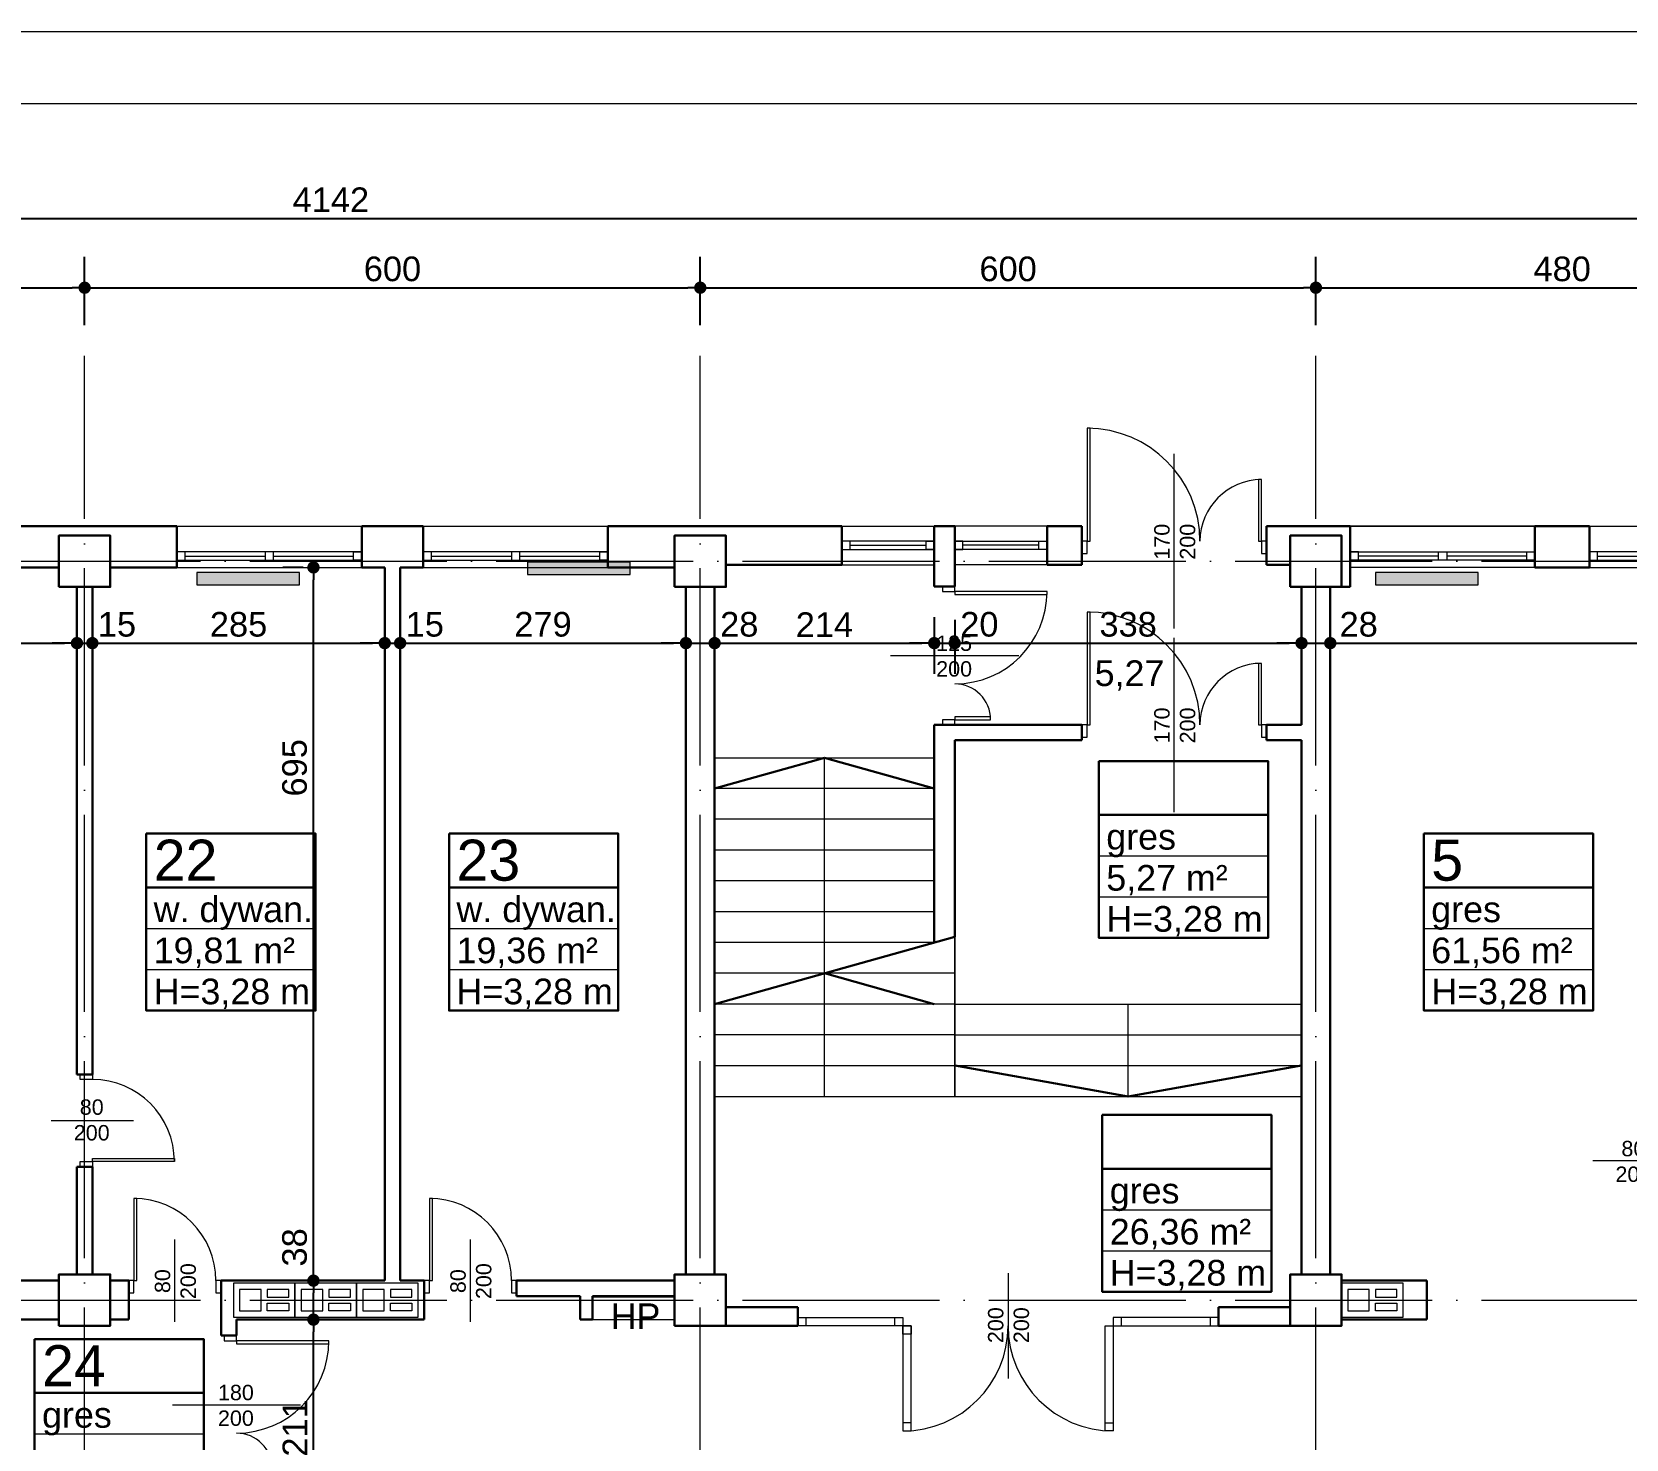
# Model space of a CAD drawing. Header units: millimetres. Extents: x 54 to 8480, y -22812 to 17434.
# Drawn here: x 3381 to 4935, y -10997 to -9626 of the extents above; entities that cross this region are included whole.
import ezdxf

# ---------------------------------------------------------------- set-up
doc = ezdxf.new("R2010")
doc.units = ezdxf.units.MM
doc.linetypes.add('ACAD_ISO04W100', pattern=[30, 24, -3, 0, -3])
doc.layers.add('grzejniki', color=104, linetype='Continuous')
doc.layers.add('TABELKI PO UWAGACH', color=5, linetype='Continuous')
for name, color, linetype, lineweight in [('osie', 132, 'ACAD_ISO04W100', 0), ('PLATFORMA', 7, 'Continuous', 0), ('STOLARKA', 97, 'Continuous', 0), ('tabelki', 151, 'Continuous', 0), ('wymiary', 150, 'Continuous', 0)]:
    doc.layers.add(name, color=color, linetype=linetype, lineweight=lineweight)
doc.styles.get("Standard").update_dxf_attribs({"font": 'arial.ttf'})
doc.dimstyles.new('ISO-25', dxfattribs={"dimtxt": 24, "dimasz": 12, "dimexe": 30, "dimexo": 30, "dimgap": 6, "dimtad": 1, "dimdec": 0, "dimtxsty": 'Standard', "dimblk": 'DOT', "dimcen": 2.5, "dimadec": 0, "dimazin": 0, "dimtfac": 1, "dimtdec": 0, "dimtmove": 0, "dimatfit": 3, "dimldrblk": 'DOT', "dimfxl": 1, "dimarcsym": 0})

# ---------------------------------------------------------------- blocks, each defined once
blk = doc.blocks.new('A$C13771EA7')
at = {"color": 132, "linetype": 'ACAD_ISO04W100', "lineweight": 0, "ltscale": 8}
for p, q in [((1831, -2874), (1831, 166)), ((2431, -2874), (2431, 166)), ((3031, -2874), (3031, 166)), ((-169, -34), (4311, -34)), ((-169, -754), (4311, -754))]:
    blk.add_line(p, q, dxfattribs=at)
blk = doc.blocks.new('A$C2E9546C1')
at = {"layer": 'STOLARKA', "color": 7, "lineweight": 0}
for p, q in [((0, 0), (180, 0)), ((8, -29), (86, -29)), ((94, -29), (172, -29)), ((0, -40), (180, -40))]:
    blk.add_line(p, q, dxfattribs=at)
for points in [[(0, -33), (180, -33), (180, -25), (0, -25)], [(0, -33), (8, -33), (8, -25), (0, -25)], [(86, -33), (94, -33), (94, -25), (86, -25)], [(180, -33), (172, -33), (172, -25), (180, -25)]]:
    blk.add_lwpolyline(points, close=True, dxfattribs=at)
blk = doc.blocks.new('A$C4A7D7A23')
at = {"layer": 'STOLARKA', "lineweight": 0}
blk.add_line((-67.5, 62.5), (-67.5, -62.5), dxfattribs=at)
for points in [[(-130, 12), (-135, 12), (-135, 0), (-130, 0)], [(-127, 0), (-130, 0), (-130, -35), (-127, -35)], [(-5, 0), (-8, 0), (-8, -90), (-5, -90)], [(0, 12), (-5, 12), (-5, 0), (0, 0)]]:
    blk.add_lwpolyline(points, close=True, dxfattribs=at)
for centre, radius, start, end in [((-130, 0), 35, 270, 0), ((-5, 0), 90, 180, 270)]:
    blk.add_arc(centre, radius, start, end, dxfattribs=at)
blk = doc.blocks.new('A$C20DA20AD')
at = {"layer": 'STOLARKA', "lineweight": 0}
blk.add_line((45, -40), (45, 40), dxfattribs=at)
for points in [[(5, 0), (8, 0), (8, 80), (5, 80)], [(0, -12), (5, -12), (5, 0), (0, 0)], [(85, -12), (90, -12), (90, 0), (85, 0)]]:
    blk.add_lwpolyline(points, close=True, dxfattribs=at)
blk.add_arc((5, 0), 80, 0, 90, dxfattribs=at)
at = {"layer": 'STOLARKA', "lineweight": 0, "insert": (25.4, -37.7), "char_height": 15, "width": 74.399, "attachment_point": 1, "rotation": 90}
blk.add_mtext('\\pxqc;80\\P200', dxfattribs=at)
blk = doc.blocks.new('A$C1D836454')
at = {"color": 82, "lineweight": 0}
for points in [[(0, -16.5), (60, -16.5), (60, 16.5), (0, 16.5)], [(6, -10.5), (27, -10.5), (27, 10.5), (6, 10.5)], [(33, 3), (54, 3), (54, 10.5), (33, 10.5)], [(33, -3), (54, -3), (54, -10.5), (33, -10.5)]]:
    blk.add_lwpolyline(points, close=True, dxfattribs=at)
blk = doc.blocks.new('_Dot')
at = {"color": 0, "linetype": 'ByBlock', "lineweight": -2}
blk.add_line((-0.5, 0), (-1, 0), dxfattribs=at)
at = {"color": 0, "linetype": 'ByBlock', "lineweight": 0, "const_width": 0.5}
blk.add_lwpolyline([(-0.25, 0, 1), (0.25, 0, 1)], format="xyb", close=True, dxfattribs=at)
blk = doc.blocks.new('*D199')
at = {"layer": 'Defpoints', "color": 0, "linetype": 'Continuous', "lineweight": 0}
for p in [(3432.6, -9874.8), (2832.6, -9941.3), (3432.6, -9941.3)]:
    blk.add_point(p, dxfattribs=at)
at = {"layer": 'wymiary', "color": 0, "linetype": 'Continuous', "lineweight": -2}
for p, q in [((2832.6, -9911.3), (2832.6, -9844.8)), ((3432.6, -9911.3), (3432.6, -9844.8)), ((2844.6, -9874.8), (3420.6, -9874.8))]:
    blk.add_line(p, q, dxfattribs=at)
at = {"layer": 'wymiary', "color": 0, "linetype": 'Continuous', "lineweight": -2, "xscale": 12, "yscale": 12, "zscale": 12, "rotation": 180}
blk.add_blockref('_Dot', (2832.6, -9874.8), dxfattribs=at)
at = {"layer": 'wymiary', "color": 0, "linetype": 'Continuous', "lineweight": -2, "xscale": 12, "yscale": 12, "zscale": 12}
blk.add_blockref('_Dot', (3432.6, -9874.8), dxfattribs=at)
at = {"layer": 'wymiary', "color": 0, "linetype": 'Continuous', "lineweight": 0, "insert": (3132.6, -9856.6), "char_height": 24, "attachment_point": 5}
blk.add_mtext('600', dxfattribs=at)
blk = doc.blocks.new('*D200')
at = {"layer": 'Defpoints', "color": 0, "linetype": 'Continuous', "lineweight": 0}
for p in [(4032.6, -9874.8), (3432.6, -9941.3), (4032.6, -9941.3)]:
    blk.add_point(p, dxfattribs=at)
at = {"layer": 'wymiary', "color": 0, "linetype": 'Continuous', "lineweight": -2}
for p, q in [((3432.6, -9911.3), (3432.6, -9844.8)), ((4032.6, -9911.3), (4032.6, -9844.8)), ((3444.6, -9874.8), (4020.6, -9874.8))]:
    blk.add_line(p, q, dxfattribs=at)
at = {"layer": 'wymiary', "color": 0, "linetype": 'Continuous', "lineweight": -2, "xscale": 12, "yscale": 12, "zscale": 12, "rotation": 180}
blk.add_blockref('_Dot', (3432.6, -9874.8), dxfattribs=at)
at = {"layer": 'wymiary', "color": 0, "linetype": 'Continuous', "lineweight": -2, "xscale": 12, "yscale": 12, "zscale": 12}
blk.add_blockref('_Dot', (4032.6, -9874.8), dxfattribs=at)
at = {"layer": 'wymiary', "color": 0, "linetype": 'Continuous', "lineweight": 0, "insert": (3732.6, -9856.6), "char_height": 24, "attachment_point": 5}
blk.add_mtext('600', dxfattribs=at)
blk = doc.blocks.new('*D201')
at = {"layer": 'Defpoints', "color": 0, "linetype": 'Continuous', "lineweight": 0}
for p in [(4632.6, -9874.8), (4032.6, -9941.3), (4632.6, -9941.3)]:
    blk.add_point(p, dxfattribs=at)
at = {"layer": 'wymiary', "color": 0, "linetype": 'Continuous', "lineweight": -2}
for p, q in [((4032.6, -9911.3), (4032.6, -9844.8)), ((4632.6, -9911.3), (4632.6, -9844.8)), ((4044.6, -9874.8), (4620.6, -9874.8))]:
    blk.add_line(p, q, dxfattribs=at)
at = {"layer": 'wymiary', "color": 0, "linetype": 'Continuous', "lineweight": -2, "xscale": 12, "yscale": 12, "zscale": 12, "rotation": 180}
blk.add_blockref('_Dot', (4032.6, -9874.8), dxfattribs=at)
at = {"layer": 'wymiary', "color": 0, "linetype": 'Continuous', "lineweight": -2, "xscale": 12, "yscale": 12, "zscale": 12}
blk.add_blockref('_Dot', (4632.6, -9874.8), dxfattribs=at)
at = {"layer": 'wymiary', "color": 0, "linetype": 'Continuous', "lineweight": 0, "insert": (4332.6, -9856.6), "char_height": 24, "attachment_point": 5}
blk.add_mtext('600', dxfattribs=at)
blk = doc.blocks.new('*D202')
at = {"layer": 'Defpoints', "color": 0, "linetype": 'Continuous', "lineweight": 0}
for p in [(5112.6, -9874.8), (4632.6, -9941.3), (5112.6, -9941.3)]:
    blk.add_point(p, dxfattribs=at)
at = {"layer": 'wymiary', "color": 0, "linetype": 'Continuous', "lineweight": -2}
for p, q in [((4632.6, -9911.3), (4632.6, -9844.8)), ((5112.6, -9911.3), (5112.6, -9844.8)), ((4644.6, -9874.8), (5100.6, -9874.8))]:
    blk.add_line(p, q, dxfattribs=at)
at = {"layer": 'wymiary', "color": 0, "linetype": 'Continuous', "lineweight": -2, "xscale": 12, "yscale": 12, "zscale": 12, "rotation": 180}
blk.add_blockref('_Dot', (4632.6, -9874.8), dxfattribs=at)
at = {"layer": 'wymiary', "color": 0, "linetype": 'Continuous', "lineweight": -2, "xscale": 12, "yscale": 12, "zscale": 12}
blk.add_blockref('_Dot', (5112.6, -9874.8), dxfattribs=at)
at = {"layer": 'wymiary', "color": 0, "linetype": 'Continuous', "lineweight": 0, "insert": (4872.6, -9856.6), "char_height": 24, "attachment_point": 5}
blk.add_mtext('480', dxfattribs=at)
blk = doc.blocks.new('*D195')
at = {"layer": 'Defpoints', "color": 0, "linetype": 'Continuous', "lineweight": 0}
for p in [(5743.6, -9807.2), (1601.6, -10107.3), (5743.6, -10107.3)]:
    blk.add_point(p, dxfattribs=at)
at = {"layer": 'wymiary', "color": 0, "linetype": 'Continuous', "lineweight": -2}
for p, q in [((1601.6, -10077.3), (1601.6, -9777.2)), ((5743.6, -10077.3), (5743.6, -9777.2)), ((1613.6, -9807.2), (5731.6, -9807.2))]:
    blk.add_line(p, q, dxfattribs=at)
at = {"layer": 'wymiary', "color": 0, "linetype": 'Continuous', "lineweight": -2, "xscale": 12, "yscale": 12, "zscale": 12, "rotation": 180}
blk.add_blockref('_Dot', (1601.6, -9807.2), dxfattribs=at)
at = {"layer": 'wymiary', "color": 0, "linetype": 'Continuous', "lineweight": -2, "xscale": 12, "yscale": 12, "zscale": 12}
blk.add_blockref('_Dot', (5743.6, -9807.2), dxfattribs=at)
at = {"layer": 'wymiary', "color": 0, "linetype": 'Continuous', "lineweight": 0, "insert": (3672.6, -9789.1), "char_height": 24, "attachment_point": 5}
blk.add_mtext('4142', dxfattribs=at)
blk = doc.blocks.new('*D367')
at = {"layer": 'Defpoints', "color": 0, "linetype": 'Continuous', "lineweight": 0}
for p in [(3140.1, -10221.1), (3425.1, -10221.1), (3425.1, -10221.1)]:
    blk.add_point(p, dxfattribs=at)
at = {"layer": 'wymiary', "color": 0, "linetype": 'Continuous', "lineweight": -2}
blk.add_line((3152.1, -10221.1), (3413.1, -10221.1), dxfattribs=at)
at = {"layer": 'wymiary', "color": 0, "linetype": 'Continuous', "lineweight": -2, "xscale": 12, "yscale": 12, "zscale": 12, "rotation": 180}
blk.add_blockref('_Dot', (3140.1, -10221.1), dxfattribs=at)
at = {"layer": 'wymiary', "color": 0, "linetype": 'Continuous', "lineweight": -2, "xscale": 12, "yscale": 12, "zscale": 12}
blk.add_blockref('_Dot', (3425.1, -10221.1), dxfattribs=at)
at = {"layer": 'wymiary', "color": 0, "linetype": 'Continuous', "lineweight": 0, "insert": (3282.6, -10202.9), "char_height": 24, "attachment_point": 5}
blk.add_mtext('285', dxfattribs=at)
blk = doc.blocks.new('*D368')
at = {"layer": 'Defpoints', "color": 0, "linetype": 'Continuous', "lineweight": 0}
for p in [(3425.1, -10221.1), (3440.1, -10221.1), (3440.1, -10221.1)]:
    blk.add_point(p, dxfattribs=at)
at = {"layer": 'wymiary', "color": 0, "linetype": 'Continuous', "lineweight": -2}
for p, q in [((3413.1, -10221.1), (3401.1, -10221.1)), ((3425.1, -10221.1), (3440.1, -10221.1)), ((3452.1, -10221.1), (3464.1, -10221.1))]:
    blk.add_line(p, q, dxfattribs=at)
at = {"layer": 'wymiary', "color": 0, "linetype": 'Continuous', "lineweight": -2, "xscale": 12, "yscale": 12, "zscale": 12}
blk.add_blockref('_Dot', (3425.1, -10221.1), dxfattribs=at)
at = {"layer": 'wymiary', "color": 0, "linetype": 'Continuous', "lineweight": -2, "xscale": 12, "yscale": 12, "zscale": 12, "rotation": 180}
blk.add_blockref('_Dot', (3440.1, -10221.1), dxfattribs=at)
at = {"layer": 'wymiary', "color": 0, "linetype": 'Continuous', "lineweight": 0, "insert": (3464.1, -10202.9), "char_height": 24, "attachment_point": 5}
blk.add_mtext('15', dxfattribs=at)
blk = doc.blocks.new('*D369')
at = {"layer": 'Defpoints', "color": 0, "linetype": 'Continuous', "lineweight": 0}
for p in [(3440.1, -10221.1), (3725.1, -10221.1), (3725.1, -10221.1)]:
    blk.add_point(p, dxfattribs=at)
at = {"layer": 'wymiary', "color": 0, "linetype": 'Continuous', "lineweight": -2}
blk.add_line((3452.1, -10221.1), (3713.1, -10221.1), dxfattribs=at)
at = {"layer": 'wymiary', "color": 0, "linetype": 'Continuous', "lineweight": -2, "xscale": 12, "yscale": 12, "zscale": 12, "rotation": 180}
blk.add_blockref('_Dot', (3440.1, -10221.1), dxfattribs=at)
at = {"layer": 'wymiary', "color": 0, "linetype": 'Continuous', "lineweight": -2, "xscale": 12, "yscale": 12, "zscale": 12}
blk.add_blockref('_Dot', (3725.1, -10221.1), dxfattribs=at)
at = {"layer": 'wymiary', "color": 0, "linetype": 'Continuous', "lineweight": 0, "insert": (3582.6, -10202.9), "char_height": 24, "attachment_point": 5}
blk.add_mtext('285', dxfattribs=at)
blk = doc.blocks.new('*D370')
at = {"layer": 'Defpoints', "color": 0, "linetype": 'Continuous', "lineweight": 0}
for p in [(3725.1, -10221.1), (3740.1, -10221.1), (3740.1, -10221.1)]:
    blk.add_point(p, dxfattribs=at)
at = {"layer": 'wymiary', "color": 0, "linetype": 'Continuous', "lineweight": -2}
for p, q in [((3713.1, -10221.1), (3701.1, -10221.1)), ((3725.1, -10221.1), (3740.1, -10221.1)), ((3752.1, -10221.1), (3764.1, -10221.1))]:
    blk.add_line(p, q, dxfattribs=at)
at = {"layer": 'wymiary', "color": 0, "linetype": 'Continuous', "lineweight": -2, "xscale": 12, "yscale": 12, "zscale": 12}
blk.add_blockref('_Dot', (3725.1, -10221.1), dxfattribs=at)
at = {"layer": 'wymiary', "color": 0, "linetype": 'Continuous', "lineweight": -2, "xscale": 12, "yscale": 12, "zscale": 12, "rotation": 180}
blk.add_blockref('_Dot', (3740.1, -10221.1), dxfattribs=at)
at = {"layer": 'wymiary', "color": 0, "linetype": 'Continuous', "lineweight": 0, "insert": (3764.1, -10202.9), "char_height": 24, "attachment_point": 5}
blk.add_mtext('15', dxfattribs=at)
blk = doc.blocks.new('*D371')
at = {"layer": 'Defpoints', "color": 0, "linetype": 'Continuous', "lineweight": 0}
for p in [(3740.1, -10221.1), (4018.6, -10221.1), (4018.6, -10221.1)]:
    blk.add_point(p, dxfattribs=at)
at = {"layer": 'wymiary', "color": 0, "linetype": 'Continuous', "lineweight": -2}
blk.add_line((3752.1, -10221.1), (4006.6, -10221.1), dxfattribs=at)
at = {"layer": 'wymiary', "color": 0, "linetype": 'Continuous', "lineweight": -2, "xscale": 12, "yscale": 12, "zscale": 12, "rotation": 180}
blk.add_blockref('_Dot', (3740.1, -10221.1), dxfattribs=at)
at = {"layer": 'wymiary', "color": 0, "linetype": 'Continuous', "lineweight": -2, "xscale": 12, "yscale": 12, "zscale": 12}
blk.add_blockref('_Dot', (4018.6, -10221.1), dxfattribs=at)
at = {"layer": 'wymiary', "color": 0, "linetype": 'Continuous', "lineweight": 0, "insert": (3879.3, -10202.9), "char_height": 24, "attachment_point": 5}
blk.add_mtext('279', dxfattribs=at)
blk = doc.blocks.new('*D372')
at = {"layer": 'Defpoints', "color": 0, "linetype": 'Continuous', "lineweight": 0}
for p in [(4018.6, -10221.1), (4046.6, -10221.1), (4046.6, -10221.1)]:
    blk.add_point(p, dxfattribs=at)
at = {"layer": 'wymiary', "color": 0, "linetype": 'Continuous', "lineweight": -2}
for p, q in [((4006.6, -10221.1), (3994.6, -10221.1)), ((4018.6, -10221.1), (4046.6, -10221.1)), ((4058.6, -10221.1), (4070.6, -10221.1))]:
    blk.add_line(p, q, dxfattribs=at)
at = {"layer": 'wymiary', "color": 0, "linetype": 'Continuous', "lineweight": -2, "xscale": 12, "yscale": 12, "zscale": 12}
blk.add_blockref('_Dot', (4018.6, -10221.1), dxfattribs=at)
at = {"layer": 'wymiary', "color": 0, "linetype": 'Continuous', "lineweight": -2, "xscale": 12, "yscale": 12, "zscale": 12, "rotation": 180}
blk.add_blockref('_Dot', (4046.6, -10221.1), dxfattribs=at)
at = {"layer": 'wymiary', "color": 0, "linetype": 'Continuous', "lineweight": 0, "insert": (4070.6, -10202.9), "char_height": 24, "attachment_point": 5}
blk.add_mtext('28', dxfattribs=at)
blk = doc.blocks.new('*D373')
at = {"layer": 'Defpoints', "color": 0, "linetype": 'Continuous', "lineweight": 30}
for p in [(4260.6, -10165.8), (4046.6, -10221.1), (4260.6, -10221.1)]:
    blk.add_point(p, dxfattribs=at)
at = {"layer": 'wymiary', "color": 0, "linetype": 'Continuous', "lineweight": -2}
for p, q in [((4260.6, -10195.8), (4260.6, -10251.1)), ((4058.6, -10221.1), (4248.6, -10221.1))]:
    blk.add_line(p, q, dxfattribs=at)
at = {"layer": 'wymiary', "color": 0, "linetype": 'Continuous', "lineweight": -2, "xscale": 12, "yscale": 12, "zscale": 12, "rotation": 180}
blk.add_blockref('_Dot', (4046.6, -10221.1), dxfattribs=at)
at = {"layer": 'wymiary', "color": 0, "linetype": 'Continuous', "lineweight": -2, "xscale": 12, "yscale": 12, "zscale": 12}
blk.add_blockref('_Dot', (4260.6, -10221.1), dxfattribs=at)
at = {"layer": 'wymiary', "color": 0, "linetype": 'Continuous', "lineweight": 0, "insert": (4153.6, -10203.1), "char_height": 24, "attachment_point": 5}
blk.add_mtext('214', dxfattribs=at)
blk = doc.blocks.new('*D374')
at = {"layer": 'Defpoints', "color": 0, "linetype": 'Continuous', "lineweight": 0}
for p in [(4260.6, -10165.8), (4280.6, -10168.3), (4280.6, -10221.1)]:
    blk.add_point(p, dxfattribs=at)
at = {"layer": 'wymiary', "color": 0, "linetype": 'Continuous', "lineweight": -2}
for p, q in [((4260.6, -10195.8), (4260.6, -10251.1)), ((4280.6, -10198.3), (4280.6, -10251.1)), ((4248.6, -10221.1), (4236.6, -10221.1)), ((4260.6, -10221.1), (4280.6, -10221.1)), ((4292.6, -10221.1), (4304.6, -10221.1))]:
    blk.add_line(p, q, dxfattribs=at)
at = {"layer": 'wymiary', "color": 0, "linetype": 'Continuous', "lineweight": -2, "xscale": 12, "yscale": 12, "zscale": 12}
blk.add_blockref('_Dot', (4260.6, -10221.1), dxfattribs=at)
at = {"layer": 'wymiary', "color": 0, "linetype": 'Continuous', "lineweight": -2, "xscale": 12, "yscale": 12, "zscale": 12, "rotation": 180}
blk.add_blockref('_Dot', (4280.6, -10221.1), dxfattribs=at)
at = {"layer": 'wymiary', "color": 0, "linetype": 'Continuous', "lineweight": 0, "insert": (4304.6, -10202.9), "char_height": 24, "attachment_point": 5}
blk.add_mtext('20', dxfattribs=at)
blk = doc.blocks.new('*D375')
at = {"layer": 'Defpoints', "color": 0, "linetype": 'Continuous', "lineweight": 0}
for p in [(4280.6, -10168.3), (4618.6, -10221.1), (4618.6, -10233.5)]:
    blk.add_point(p, dxfattribs=at)
at = {"layer": 'wymiary', "color": 0, "linetype": 'Continuous', "lineweight": -2}
for p, q in [((4618.6, -10203.5), (4618.6, -10191.1)), ((4280.6, -10198.3), (4280.6, -10251.1)), ((4292.6, -10221.1), (4606.6, -10221.1))]:
    blk.add_line(p, q, dxfattribs=at)
at = {"layer": 'wymiary', "color": 0, "linetype": 'Continuous', "lineweight": -2, "xscale": 12, "yscale": 12, "zscale": 12, "rotation": 180}
blk.add_blockref('_Dot', (4280.6, -10221.1), dxfattribs=at)
at = {"layer": 'wymiary', "color": 0, "linetype": 'Continuous', "lineweight": -2, "xscale": 12, "yscale": 12, "zscale": 12}
blk.add_blockref('_Dot', (4618.6, -10221.1), dxfattribs=at)
at = {"layer": 'wymiary', "color": 0, "linetype": 'Continuous', "lineweight": 0, "insert": (4449.6, -10202.9), "char_height": 24, "attachment_point": 5}
blk.add_mtext('338', dxfattribs=at)
blk = doc.blocks.new('*D376')
at = {"layer": 'Defpoints', "color": 0, "linetype": 'Continuous', "lineweight": 0}
for p in [(4646.6, -10221.1), (4646.6, -10221.1), (4618.6, -10233.5)]:
    blk.add_point(p, dxfattribs=at)
at = {"layer": 'wymiary', "color": 0, "linetype": 'Continuous', "lineweight": -2}
for p, q in [((4618.6, -10203.5), (4618.6, -10191.1)), ((4606.6, -10221.1), (4594.6, -10221.1)), ((4618.6, -10221.1), (4646.6, -10221.1)), ((4658.6, -10221.1), (4670.6, -10221.1))]:
    blk.add_line(p, q, dxfattribs=at)
at = {"layer": 'wymiary', "color": 0, "linetype": 'Continuous', "lineweight": -2, "xscale": 12, "yscale": 12, "zscale": 12}
blk.add_blockref('_Dot', (4618.6, -10221.1), dxfattribs=at)
at = {"layer": 'wymiary', "color": 0, "linetype": 'Continuous', "lineweight": -2, "xscale": 12, "yscale": 12, "zscale": 12, "rotation": 180}
blk.add_blockref('_Dot', (4646.6, -10221.1), dxfattribs=at)
at = {"layer": 'wymiary', "color": 0, "linetype": 'Continuous', "lineweight": 0, "insert": (4674.3, -10202.9), "char_height": 24, "attachment_point": 5}
blk.add_mtext('28', dxfattribs=at)
blk = doc.blocks.new('*D377')
at = {"layer": 'Defpoints', "color": 0, "linetype": 'Continuous', "lineweight": 30}
for p in [(5703.6, -10166.3), (4646.6, -10221.1), (5703.6, -10221.1)]:
    blk.add_point(p, dxfattribs=at)
at = {"layer": 'wymiary', "color": 0, "linetype": 'Continuous', "lineweight": -2}
for p, q in [((5703.6, -10196.3), (5703.6, -10251.1)), ((4658.6, -10221.1), (5691.6, -10221.1))]:
    blk.add_line(p, q, dxfattribs=at)
at = {"layer": 'wymiary', "color": 0, "linetype": 'Continuous', "lineweight": -2, "xscale": 12, "yscale": 12, "zscale": 12, "rotation": 180}
blk.add_blockref('_Dot', (4646.6, -10221.1), dxfattribs=at)
at = {"layer": 'wymiary', "color": 0, "linetype": 'Continuous', "lineweight": -2, "xscale": 12, "yscale": 12, "zscale": 12}
blk.add_blockref('_Dot', (5703.6, -10221.1), dxfattribs=at)
at = {"layer": 'wymiary', "color": 0, "linetype": 'Continuous', "lineweight": 0, "insert": (5175.1, -10202.9), "char_height": 24, "attachment_point": 5}
blk.add_mtext('1057', dxfattribs=at)
blk = doc.blocks.new('*D546')
at = {"layer": 'Defpoints', "color": 0, "linetype": 'Continuous', "lineweight": 0}
for p in [(3655.6, -10880.3), (3655.6, -10880.3), (3696.6, -11091.3)]:
    blk.add_point(p, dxfattribs=at)
at = {"layer": 'wymiary', "color": 0, "linetype": 'Continuous', "lineweight": -2}
for p, q in [((3655.6, -11079.3), (3655.6, -10892.3)), ((3666.6, -11091.3), (3625.6, -11091.3))]:
    blk.add_line(p, q, dxfattribs=at)
at = {"layer": 'wymiary', "color": 0, "linetype": 'Continuous', "lineweight": -2, "xscale": 12, "yscale": 12, "zscale": 12}
for p, rotation in [((3655.6, -10880.3), 90), ((3655.6, -11091.3), 270)]:
    blk.add_blockref('_Dot', p, dxfattribs=dict(at, rotation=rotation))
at = {"layer": 'wymiary', "color": 0, "linetype": 'Continuous', "lineweight": 0, "insert": (3637.5, -10985.8), "char_height": 24, "attachment_point": 5, "rotation": 90}
blk.add_mtext('211', dxfattribs=at)
blk = doc.blocks.new('*D547')
at = {"layer": 'Defpoints', "color": 0, "linetype": 'Continuous', "lineweight": 0}
for p in [(3655.6, -10842.3), (3655.6, -10842.3), (3655.6, -10880.3)]:
    blk.add_point(p, dxfattribs=at)
at = {"layer": 'wymiary', "color": 0, "linetype": 'Continuous', "lineweight": -2}
blk.add_line((3655.6, -10868.3), (3655.6, -10854.3), dxfattribs=at)
at = {"layer": 'wymiary', "color": 0, "linetype": 'Continuous', "lineweight": -2, "xscale": 12, "yscale": 12, "zscale": 12}
for p, rotation in [((3655.6, -10842.3), 90), ((3655.6, -10880.3), 270)]:
    blk.add_blockref('_Dot', p, dxfattribs=dict(at, rotation=rotation))
at = {"layer": 'wymiary', "color": 0, "linetype": 'Continuous', "lineweight": 0, "insert": (3637.3, -10809.9), "char_height": 24, "attachment_point": 5, "rotation": 90}
blk.add_mtext('38', dxfattribs=at)
blk = doc.blocks.new('*D548')
at = {"layer": 'Defpoints', "color": 0, "linetype": 'Continuous', "lineweight": 0}
for p in [(3655.6, -10147.3), (3675.6, -10147.3), (3655.6, -10842.3)]:
    blk.add_point(p, dxfattribs=at)
at = {"layer": 'wymiary', "color": 0, "linetype": 'Continuous', "lineweight": -2}
for p, q in [((3645.6, -10147.3), (3625.6, -10147.3)), ((3655.6, -10830.3), (3655.6, -10159.3))]:
    blk.add_line(p, q, dxfattribs=at)
at = {"layer": 'wymiary', "color": 0, "linetype": 'Continuous', "lineweight": -2, "xscale": 12, "yscale": 12, "zscale": 12}
for p, rotation in [((3655.6, -10147.3), 90), ((3655.6, -10842.3), 270)]:
    blk.add_blockref('_Dot', p, dxfattribs=dict(at, rotation=rotation))
at = {"layer": 'wymiary', "color": 0, "linetype": 'Continuous', "lineweight": 0, "insert": (3637.3, -10342.6), "char_height": 24, "attachment_point": 5, "rotation": 90}
blk.add_mtext('695', dxfattribs=at)
blk = doc.blocks.new('A$C508466D2')
at = {"layer": 'grzejniki', "linetype": 'Continuous', "lineweight": 0}
blk.add_hatch(color=256, dxfattribs=at).paths.add_polyline_path([(-50, -12), (50, -12), (50, 0), (-50, 0)])
blk.add_lwpolyline([(-50, -12), (50, -12), (50, 0), (-50, 0)], close=True, dxfattribs=at)

msp = doc.modelspace()

# ---------------------------------------------------------------- linework, layer by layer
at = {"lineweight": 30}
for p, q in [((3342.6, -10107.3), (3522.6, -10107.3)), ((3702.6, -10107.3), (3762.6, -10107.3)), ((3942.6, -10107.3), (4170.6, -10107.3)), ((4170.6, -10144.8), (4170.6, -10107.3)), ((4260.6, -10107.3), (4280.6, -10107.3)), ((4260.6, -10165.8), (4260.6, -10107.3)), ((4280.6, -10165.8), (4280.6, -10107.3)), ((4370.6, -10144.8), (4370.6, -10107.3)), ((4370.6, -10107.3), (4404.6, -10107.3)), ((4404.6, -10107.3), (4404.6, -10144.8)), ((4584.6, -10107.3), (4584.6, -10144.8)), ((4584.6, -10107.3), (4666.1, -10107.3)), ((4846.1, -10107.3), (4899.1, -10107.3)), ((4057.6, -10144.8), (4170.6, -10144.8)), ((4370.6, -10144.8), (4404.6, -10144.8)), ((4584.6, -10144.8), (4607.6, -10144.8)), ((3342.6, -10147.3), (3407.6, -10147.3)), ((3457.6, -10147.3), (3522.6, -10147.3)), ((3702.6, -10147.3), (3725.1, -10147.3)), ((3725.1, -10147.3), (3725.1, -10842.3)), ((3740.1, -10147.3), (3740.1, -10842.3)), ((3740.1, -10147.3), (3762.6, -10147.3)), ((3942.6, -10147.3), (4007.6, -10147.3)), ((4846.1, -10147.3), (4899.1, -10147.3)), ((3425.1, -10166.3), (3425.1, -10641.3)), ((3440.1, -10166.3), (3440.1, -10641.3)), ((4018.6, -10836.3), (4018.6, -10166.3)), ((4046.6, -10836.3), (4046.6, -10166.3)), ((4618.6, -10166.3), (4618.6, -10300.8)), ((4646.6, -10166.3), (4646.6, -10836.3)), ((4260.6, -10512.8), (4260.6, -10300.8)), ((4260.6, -10300.8), (4404.6, -10300.8)), ((4404.6, -10300.8), (4404.6, -10315.8)), ((4584.6, -10300.8), (4584.6, -10315.8)), ((4584.6, -10300.8), (4618.6, -10300.8)), ((4280.6, -10507.2), (4280.6, -10315.8)), ((4280.6, -10315.8), (4404.6, -10315.8)), ((4584.6, -10315.8), (4618.6, -10315.8)), ((4618.6, -10315.8), (4618.6, -10836.3)), ((4153.6, -10332.8), (4046.6, -10362.8)), ((4153.6, -10332.8), (4260.6, -10362.8)), ((4280.6, -10507.2), (4046.6, -10572.8)), ((4153.6, -10542.8), (4260.6, -10572.8)), ((4449.6, -10662.8), (4280.6, -10632.8)), ((4449.6, -10662.8), (4618.6, -10632.8)), ((3425.1, -10731.3), (3425.1, -10836.3)), ((3440.1, -10731.3), (3440.1, -10836.3)), ((3344.6, -10842.3), (3407.6, -10842.3)), ((3475.6, -10842.3), (3457.6, -10842.3)), ((3725.1, -10842.3), (3565.6, -10842.3)), ((3763.6, -10842.3), (3740.1, -10842.3)), ((3763.6, -10880.3), (3763.6, -10842.3)), ((3853.6, -10857.3), (3853.6, -10842.3)), ((4740.6, -10842.3), (4657.6, -10842.3)), ((4740.6, -10880.3), (4740.6, -10842.3)), ((3915.6, -10857.3), (3853.6, -10857.3)), ((3915.6, -10857.3), (3915.6, -10880.3)), ((4007.6, -10857.3), (3927.6, -10857.3)), ((3927.6, -10857.3), (3927.6, -10880.3)), ((4127.6, -10868.3), (4057.6, -10868.3)), ((4127.6, -10886.3), (4127.6, -10868.3)), ((4537.6, -10886.3), (4537.6, -10868.3)), ((4537.6, -10868.3), (4607.6, -10868.3)), ((3344.6, -10880.3), (3407.6, -10880.3)), ((3475.6, -10880.3), (3457.6, -10880.3)), ((3763.6, -10880.3), (3580.6, -10880.3)), ((3915.6, -10880.3), (3927.6, -10880.3)), ((4057.6, -10886.3), (4127.6, -10886.3)), ((4607.6, -10886.3), (4537.6, -10886.3)), ((4740.6, -10880.3), (4657.6, -10880.3))]:
    msp.add_line(p, q, dxfattribs=at)
at = {"color": 7, "lineweight": 30}
for p, q in [((3522.6, -10107.3), (3522.6, -10147.3)), ((3702.6, -10107.3), (3702.6, -10147.3)), ((3762.6, -10107.3), (3762.6, -10147.3)), ((3942.6, -10107.3), (3942.6, -10147.3)), ((4666.1, -10166.3), (4666.1, -10107.3)), ((4846.1, -10107.3), (4846.1, -10147.3)), ((4899.1, -10107.3), (4899.1, -10147.3)), ((4280.6, -10165.8), (4260.6, -10165.8)), ((4657.6, -10166.3), (4666.1, -10166.3)), ((3425.1, -10641.3), (3440.1, -10641.3)), ((3425.1, -10731.3), (3440.1, -10731.3)), ((3475.6, -10842.3), (3475.6, -10880.3)), ((3565.6, -10842.3), (3565.6, -10880.3)), ((3853.6, -10842.3), (4007.6, -10842.3)), ((3565.6, -10895.9), (3565.6, -10880.3)), ((3580.6, -10895.9), (3580.6, -10880.3)), ((3580.6, -10895.9), (3565.6, -10895.9))]:
    msp.add_line(p, q, dxfattribs=at)
at = {"lineweight": 0}
for p, q in [((4046.6, -10332.8), (4260.6, -10332.8)), ((4153.6, -10662.8), (4153.6, -10332.8)), ((4280.6, -10662.8), (4280.6, -10333.4)), ((4260.6, -10362.8), (4046.6, -10362.8)), ((4260.6, -10392.8), (4046.6, -10392.8)), ((4260.6, -10422.8), (4046.6, -10422.8)), ((4260.6, -10452.8), (4046.6, -10452.8)), ((4260.6, -10482.8), (4046.6, -10482.8)), ((4260.6, -10512.8), (4046.6, -10512.8)), ((4280.6, -10507.2), (4280.6, -10662.8)), ((4280.6, -10542.8), (4046.6, -10542.8)), ((4280.6, -10572.8), (4046.6, -10572.8)), ((4280.6, -10572.8), (4618.6, -10572.8)), ((4449.6, -10662.8), (4449.6, -10572.8)), ((4280.6, -10602.8), (4046.6, -10602.8)), ((4280.6, -10602.8), (4618.6, -10602.8)), ((4046.6, -10632.8), (4280.6, -10632.8)), ((4280.6, -10632.8), (4618.6, -10632.8)), ((4046.6, -10662.8), (4280.6, -10662.8)), ((4280.6, -10662.8), (4618.6, -10662.8))]:
    msp.add_line(p, q, dxfattribs=at)
at = {"lineweight": 30}
for points in [[(3407.6, -10166.3), (3457.6, -10166.3), (3457.6, -10116.3), (3407.6, -10116.3)], [(4007.6, -10166.3), (4057.6, -10166.3), (4057.6, -10116.3), (4007.6, -10116.3)], [(4607.6, -10166.3), (4657.6, -10166.3), (4657.6, -10116.3), (4607.6, -10116.3)], [(3407.6, -10886.3), (3457.6, -10886.3), (3457.6, -10836.3), (3407.6, -10836.3)], [(4007.6, -10886.3), (4057.6, -10886.3), (4057.6, -10836.3), (4007.6, -10836.3)], [(4607.6, -10886.3), (4657.6, -10886.3), (4657.6, -10836.3), (4607.6, -10836.3)]]:
    msp.add_lwpolyline(points, close=True, dxfattribs=at)
at = {"layer": 'PLATFORMA', "color": 7, "lineweight": 0}
for points in [[(917.8, -13360.5), (7011.6, -13360.5), (7011.6, -9625.5), (917.8, -9625.5)], [(1301.6, -13290.5), (6941.6, -13290.5), (6941.6, -9695.5), (1301.6, -9695.5)]]:
    msp.add_lwpolyline(points, close=True, dxfattribs=at)
at = {"layer": 'PLATFORMA', "color": 1, "linetype": 'Continuous', "lineweight": 0}
msp.add_lwpolyline([(4007.6, -10880.3), (4007.6, -10858.3), (3927.6, -10858.3), (3927.6, -10880.3)], close=True, dxfattribs=at)
at = {"layer": 'STOLARKA', "lineweight": 0}
for p, q in [((4494.6, -10206.8), (4494.6, -10036.8)), ((4666.1, -10107.3), (5079.1, -10107.3)), ((4494.6, -10385.8), (4494.6, -10215.8)), ((3400.1, -10686.3), (3480.1, -10686.3)), ((4982.6, -10725.7), (4902.6, -10725.7)), ((4332.6, -10835), (4332.6, -10937.5))]:
    msp.add_line(p, q, dxfattribs=at)
at = {"layer": 'STOLARKA', "color": 7, "lineweight": 0}
for p, q in [((4170.6, -10107.3), (4260.6, -10107.3)), ((4370.6, -10107.3), (4280.6, -10107.3)), ((4178.6, -10125.8), (4252.6, -10125.8)), ((4362.6, -10125.8), (4288.6, -10125.8)), ((4170.6, -10144.8), (4260.6, -10144.8)), ((4370.6, -10144.8), (4280.6, -10144.8))]:
    msp.add_line(p, q, dxfattribs=at)
at = {"layer": 'STOLARKA', "lineweight": 0}
for points in [[(4409.6, -10121.8), (4412.6, -10121.8), (4412.6, -10011.8), (4409.6, -10011.8)], [(4576.6, -10121.8), (4579.6, -10121.8), (4579.6, -10061.8), (4576.6, -10061.8)], [(4404.6, -10133.8), (4409.6, -10133.8), (4409.6, -10121.8), (4404.6, -10121.8)], [(4579.6, -10133.8), (4584.6, -10133.8), (4584.6, -10121.8), (4579.6, -10121.8)], [(4409.6, -10300.8), (4412.6, -10300.8), (4412.6, -10190.8), (4409.6, -10190.8)], [(4576.6, -10300.8), (4579.6, -10300.8), (4579.6, -10240.8), (4576.6, -10240.8)], [(4404.6, -10312.8), (4409.6, -10312.8), (4409.6, -10300.8), (4404.6, -10300.8)], [(4579.6, -10312.8), (4584.6, -10312.8), (4584.6, -10300.8), (4579.6, -10300.8)], [(3428.1, -10646.3), (3428.1, -10641.3), (3440.1, -10641.3), (3440.1, -10646.3)], [(3428.1, -10731.3), (3428.1, -10726.3), (3440.1, -10726.3), (3440.1, -10731.3)], [(3440.1, -10726.3), (3440.1, -10723.3), (3520.1, -10723.3), (3520.1, -10726.3)], [(4127.6, -10878.3), (4230.1, -10878.3), (4230.1, -10886.3), (4127.6, -10886.3)], [(4222.1, -10878.3), (4230.1, -10878.3), (4230.1, -10886.3), (4222.1, -10886.3)], [(4230.1, -10886.3), (4230.1, -10988.8), (4238.1, -10988.8), (4238.1, -10886.3)], [(4230.1, -10886.3), (4238.1, -10886.3), (4238.1, -10894.3), (4230.1, -10894.3)], [(4435.1, -10886.3), (4435.1, -10988.8), (4427.1, -10988.8), (4427.1, -10886.3)], [(4537.6, -10878.3), (4435.1, -10878.3), (4435.1, -10886.3), (4537.6, -10886.3)], [(4443.1, -10878.3), (4435.1, -10878.3), (4435.1, -10886.3), (4443.1, -10886.3)]]:
    msp.add_lwpolyline(points, close=True, dxfattribs=at)
at = {"layer": 'STOLARKA', "color": 7, "lineweight": 0}
for points in [[(4170.6, -10129.8), (4260.6, -10129.8), (4260.6, -10121.8), (4170.6, -10121.8)], [(4170.6, -10129.8), (4178.6, -10129.8), (4178.6, -10121.8), (4170.6, -10121.8)], [(4260.6, -10129.8), (4252.6, -10129.8), (4252.6, -10121.8), (4260.6, -10121.8)], [(4370.6, -10129.8), (4280.6, -10129.8), (4280.6, -10121.8), (4370.6, -10121.8)], [(4280.6, -10129.8), (4288.6, -10129.8), (4288.6, -10121.8), (4280.6, -10121.8)], [(4370.6, -10129.8), (4362.6, -10129.8), (4362.6, -10121.8), (4370.6, -10121.8)], [(4127.6, -10878.3), (4135.6, -10878.3), (4135.6, -10886.3), (4127.6, -10886.3)], [(4537.6, -10878.3), (4529.6, -10878.3), (4529.6, -10886.3), (4537.6, -10886.3)], [(4230.1, -10988.8), (4238.1, -10988.8), (4238.1, -10980.8), (4230.1, -10980.8)], [(4435.1, -10988.8), (4427.1, -10988.8), (4427.1, -10980.8), (4435.1, -10980.8)]]:
    msp.add_lwpolyline(points, close=True, dxfattribs=at)
at = {"layer": 'STOLARKA', "lineweight": 0}
for centre, radius, start, end in [((4409.6, -10121.8), 110, 0, 90), ((4579.6, -10121.8), 60, 90, 180), ((4409.6, -10300.8), 110, 0, 90), ((4579.6, -10300.8), 60, 90, 180), ((3440.1, -10726.3), 80, 0, 90), ((4230.1, -10886.3), 102.5, 270, 0), ((4435.1, -10886.3), 102.5, 180, 270)]:
    msp.add_arc(centre, radius, start, end, dxfattribs=at)
at = {"layer": 'TABELKI PO UWAGACH', "color": 30, "linetype": 'Continuous', "lineweight": 30}
for p, q in [((4421.1, -10388.3), (4586, -10388.3)), ((3492.7, -10459.1), (3657.6, -10459.1)), ((3787.8, -10459.1), (3952.7, -10459.1)), ((4737.8, -10459.1), (4902.7, -10459.1)), ((4424.4, -10733.2), (4589.3, -10733.2)), ((3383.8, -10951.7), (3548.7, -10951.7))]:
    msp.add_line(p, q, dxfattribs=at)
at = {"layer": 'TABELKI PO UWAGACH', "color": 30, "linetype": 'Continuous', "lineweight": 0}
for p, q in [((4421.1, -10428.3), (4586, -10428.3)), ((4421.1, -10468.3), (4586, -10468.3)), ((3492.7, -10499.1), (3657.6, -10499.1)), ((3787.8, -10499.1), (3952.7, -10499.1)), ((4737.8, -10499.1), (4902.7, -10499.1)), ((3492.7, -10539.1), (3657.6, -10539.1)), ((3787.8, -10539.1), (3952.7, -10539.1)), ((4737.8, -10539.1), (4902.7, -10539.1)), ((4424.4, -10773.2), (4589.3, -10773.2)), ((4424.4, -10813.2), (4589.3, -10813.2)), ((3383.8, -10991.7), (3548.7, -10991.7))]:
    msp.add_line(p, q, dxfattribs=at)
at = {"layer": 'TABELKI PO UWAGACH', "color": 30, "linetype": 'Continuous', "lineweight": 30}
for points in [[(4421.1, -10336), (4586, -10336), (4586, -10508.3), (4421.1, -10508.3)], [(3492.7, -10406.7), (3657.6, -10406.7), (3657.6, -10579.1), (3492.7, -10579.1)], [(3787.8, -10406.7), (3952.7, -10406.7), (3952.7, -10579.1), (3787.8, -10579.1)], [(4737.8, -10406.7), (4902.7, -10406.7), (4902.7, -10579.1), (4737.8, -10579.1)], [(4424.4, -10680.8), (4589.3, -10680.8), (4589.3, -10853.2), (4424.4, -10853.2)], [(3383.8, -10899.3), (3548.7, -10899.3), (3548.7, -11071.7), (3383.8, -11071.7)]]:
    msp.add_lwpolyline(points, close=True, dxfattribs=at)

# ---------------------------------------------------------------- block references
at = {"color": 7, "lineweight": 30}
for name, p in [('A$C2E9546C1', (3522.6, -10107.3)), ('A$C2E9546C1', (3762.6, -10107.3)), ('A$C2E9546C1', (4899.1, -10107.3)), ('A$C1D836454', (3577.6, -10861.3)), ('A$C1D836454', (3637.6, -10861.3)), ('A$C1D836454', (3697.6, -10861.3)), ('A$C1D836454', (4657.6, -10861.3))]:
    msp.add_blockref(name, p, dxfattribs=at)
at = {"color": 7, "lineweight": 30, "xscale": -1}
msp.add_blockref('A$C2E9546C1', (4846.1, -10107.3), dxfattribs=at)
at = {"lineweight": 30, "rotation": 90}
for p in [(4280.6, -10165.8), (3580.6, -10895.9)]:
    msp.add_blockref('A$C4A7D7A23', p, dxfattribs=at)
at = {"layer": 'grzejniki', "linetype": 'Continuous', "lineweight": 0}
for p in [(3914.2, -10142.2), (3592.1, -10152.3), (4740.8, -10152.3)]:
    msp.add_blockref('A$C508466D2', p, dxfattribs=at)
at = {"layer": 'osie', "lineweight": 30}
msp.add_blockref('A$C13771EA7', (1601.6, -10107.3), dxfattribs=at)
at = {"layer": 'STOLARKA', "lineweight": 30}
for p in [(3475.6, -10842.3), (3763.6, -10842.3)]:
    msp.add_blockref('A$C20DA20AD', p, dxfattribs=at)

# ---------------------------------------------------------------- texts
at = {"layer": 'STOLARKA', "lineweight": 0, "char_height": 15, "width": 74.399, "rotation": 90}
for s, insert, attachment_point in [('\\pxqc;170\\P200', (4475, -10159.5), 1), ('\\pxqc;170\\P200', (4475, -10338.5), 1), ('\\pxqc;200\\P200', (4313, -10848.5), 3)]:
    msp.add_mtext(s, dxfattribs=dict(at, insert=insert, attachment_point=attachment_point))
at = {"layer": 'STOLARKA', "lineweight": 0, "char_height": 15, "width": 74.399}
for s, insert, attachment_point in [('\\pxqc;125\\P200', (4242.8, -10213.7), 1), ('\\pxqc;80\\P200', (3402.3, -10705.9), 7), ('\\pxqc;80\\P200', (4904.8, -10706.1), 1), ('\\pxqc;180\\P200', (3542.8, -10943.8), 1)]:
    msp.add_mtext(s, dxfattribs=dict(at, insert=insert, attachment_point=attachment_point))
at = {"layer": 'tabelki', "color": 5, "linetype": 'Continuous', "lineweight": 0, "attachment_point": 1}
for s, insert, char_height, width in [('\\pxqc;5,27', (4427.4, -10237.9), 25, 47.056), ('\\pxql;gres', (4428.3, -10397.3), 25, 194.396), ('\\pxql;22', (3499.9, -10412.6), 40, 47.056), ('\\pxql;23', (3795, -10412.6), 40, 47.056), ('\\pxql;5', (4745, -10412.6), 40, 47.056), ('\\pxql;5,27 m²', (4428.3, -10437.3), 25, 160.906), ('\\pxql;w. dywan.', (3499.9, -10468), 25, 194.396), ('\\pxql;w. dywan.', (3795, -10468), 25, 194.396), ('\\pxql;H=3,28 m', (4428.3, -10477.3), 25, 182.523), ('\\pxql;gres', (4745, -10468), 25, 194.396), ('\\pxql;19,81 m²', (3499.9, -10508), 25, 160.906), ('\\pxql;19,36 m²', (3795, -10508), 25, 160.906), ('\\pxql;61,56 m²', (4745, -10508), 25, 160.906), ('\\pxql;H=3,28 m', (3499.9, -10548), 25, 182.523), ('\\pxql;H=3,28 m', (3795, -10548), 25, 182.523), ('\\pxql;H=3,28 m', (4745, -10548), 25, 182.523), ('\\pxql;gres', (4431.7, -10742.1), 25, 194.396), ('\\pxql;26,36 m²', (4431.7, -10782.1), 25, 160.906), ('\\pxql;H=3,28 m', (4431.7, -10822.1), 25, 182.523), ('\\pxql;{\\C1;HP}', (3945.2, -10864.5), 25, 194.396), ('\\pxql;24', (3391.1, -10905.2), 40, 47.056), ('\\pxql;gres', (3391.1, -10960.6), 25, 194.396)]:
    msp.add_mtext(s, dxfattribs=dict(at, insert=insert, char_height=char_height, width=width))

# ---------------------------------------------------------------- dimensions: what is measured, and where the dimension line sits
at = {"layer": 'wymiary', "linetype": 'Continuous', "lineweight": 0}
dim = msp.add_linear_dim(base=(5743.6, -9807.2), p1=(1601.6, -10107.3), p2=(5743.6, -10107.3), dimstyle='ISO-25', dxfattribs=at)
dim.commit()
dim.dimension.update_dxf_attribs({"geometry": '*D195', "text_midpoint": (3672.6, -9789.1)})
for base, p1, p2, picture, middle in [((3432.6, -9874.8), (2832.6, -9941.3), (3432.6, -9941.3), '*D199', (3132.6, -9856.6)), ((4032.6, -9874.8), (3432.6, -9941.3), (4032.6, -9941.3), '*D200', (3732.6, -9856.6)), ((4632.6, -9874.8), (4032.6, -9941.3), (4632.6, -9941.3), '*D201', (4332.6, -9856.6)), ((5112.6, -9874.8), (4632.6, -9941.3), (5112.6, -9941.3), '*D202', (4872.6, -9856.6)), ((4260.6, -10221.1), (4046.6, -10221.1), (4260.6, -10165.8), '*D373', (4153.6, -10203.1)), ((4618.6, -10221.1), (4280.6, -10168.3), (4618.6, -10233.5), '*D375', (4449.6, -10202.9)), ((5703.6, -10221.1), (4646.6, -10221.1), (5703.6, -10166.3), '*D377', (5175.1, -10202.9)), ((3425.1, -10221.1), (3140.1, -10221.1), (3425.1, -10221.1), '*D367', (3282.6, -10202.9)), ((3725.1, -10221.1), (3440.1, -10221.1), (3725.1, -10221.1), '*D369', (3582.6, -10202.9)), ((4018.5896651, -10221.1315708), (3740.0896651, -10221.1315708), (4018.5896651, -10221.1315708), '*D371', (3879.3396651, -10202.8778191))]:
    dim = msp.add_linear_dim(base=base, p1=p1, p2=p2, dimstyle='ISO-25', override={"dimtmove": 1}, dxfattribs=at)
    dim.commit()
    dim.dimension.update_dxf_attribs({"geometry": picture, "text_midpoint": middle})
for base, p1, p2, picture, middle in [((3655.6, -10147.3), (3655.6, -10842.3), (3675.6, -10147.3), '*D548', (3655.6, -10342.6)), ((3655.6, -10842.3), (3655.6, -10880.3), (3655.6, -10842.3), '*D547', (3655.6, -10809.9))]:
    dim = msp.add_linear_dim(base=base, p1=p1, p2=p2, angle=90, dimstyle='ISO-25', override={"dimtmove": 1}, dxfattribs=at)
    dim.commit()
    dim.dimension.update_dxf_attribs({"geometry": picture, "text_midpoint": middle, "dimtype": 160})
for base, p1, p2, picture, middle in [((4280.6, -10221.1), (4260.6, -10165.8), (4280.6, -10168.3), '*D374', (4304.6, -10221.1)), ((3440.1, -10221.1), (3425.1, -10221.1), (3440.1, -10221.1), '*D368', (3464.1, -10221.1)), ((3740.1, -10221.1), (3725.1, -10221.1), (3740.1, -10221.1), '*D370', (3764.1, -10221.1)), ((4046.6, -10221.1), (4018.6, -10221.1), (4046.6, -10221.1), '*D372', (4070.6, -10221.1)), ((4646.6, -10221.1), (4618.6, -10233.5), (4646.6, -10221.1), '*D376', (4674.3, -10221.1))]:
    dim = msp.add_linear_dim(base=base, p1=p1, p2=p2, dimstyle='ISO-25', override={"dimtmove": 1}, dxfattribs=at)
    dim.commit()
    dim.dimension.update_dxf_attribs({"geometry": picture, "text_midpoint": middle, "dimtype": 160})
dim = msp.add_linear_dim(base=(3655.6, -10880.3), p1=(3696.6, -11091.3), p2=(3655.6, -10880.3), angle=90, dimstyle='ISO-25', override={"dimtmove": 1}, dxfattribs=at)
dim.commit()
dim.dimension.update_dxf_attribs({"geometry": '*D546', "text_midpoint": (3637.5, -10985.8)})

doc.saveas('drawing.dxf')
